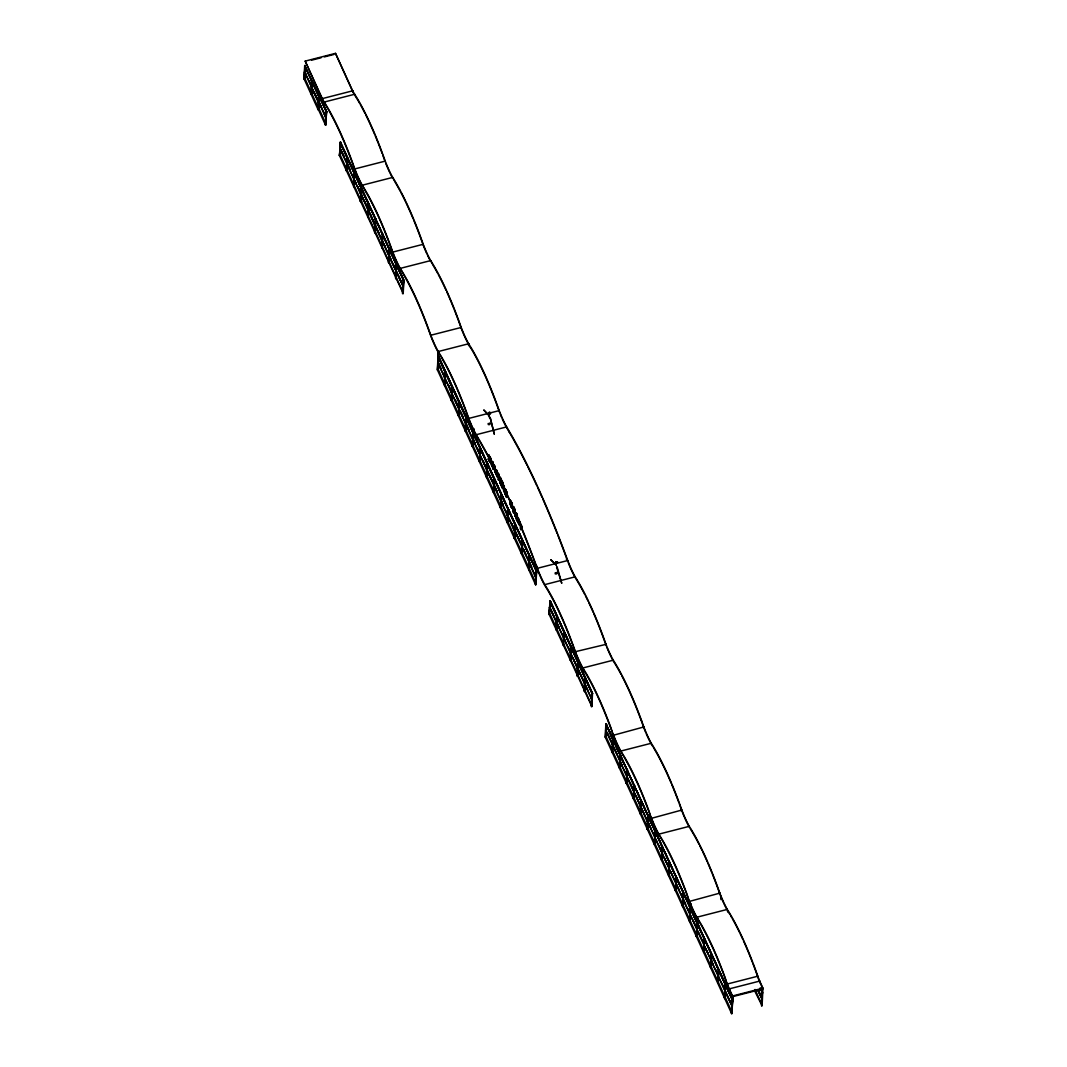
<?xml version="1.0" encoding="UTF-8"?>
<svg xmlns="http://www.w3.org/2000/svg" width="1067" height="1067" viewBox="0 0 1067 1067"><rect width="100%" height="100%" fill="white"/><g stroke="black" fill="none" stroke-linecap="round" stroke-linejoin="round"><path stroke-width="1.5" d="M497.115 473.975L497.409 477.176L495.795 474.015L496.142 473.054L497.555 476.069L496.248 470.694L497.555 473.415L497.569 472.521L496.088 469.667L497.235 476.149L495.822 473.134M497.529 473.361C494.394 462.278 500.703 486.685 496.142 473.054M497.876 473.335L496.302 469.6L497.035 473.641M498.262 479.456L498.676 473.935L498.996 477.349C501.477 484.938 498.742 474.575 500.663 478.043L500.236 483.564L499.916 480.67C497.555 471.921 499.009 488.659 498.676 473.935M498.622 480.203L498.662 478.069M499.916 480.67L498.356 474.015M500.236 483.564L500.29 477.282M518.389 519.229L517.828 517.828L518.989 523.817M500.623 484.471C501.61 484.365 500.823 483.724 501.103 480.403L501.09 479.043L502.144 481.27C501.157 481.39 501.943 482.017 501.663 485.352L501.677 486.699L500.943 484.391M501.303 484.578L501.103 480.403M501.463 481.164L501.663 485.352M519.216 523.35C517.042 523.564 517.508 517.575 518.815 523.937M326.395 112.062L319.553 97.07L318.993 109.514L318.139 109.714L304.055 78.851L304.695 65.567L319.3 96.63M304.869 66.341L304.242 79.278L304.575 72.449M305.135 66.274L304.575 77.771L311.431 92.762M305.189 61.112L322.287 99.351A14.738 3.468 75.6 0 0 324.235 102.792L326.769 106.913A154.542 36.425 75.6 0 1 354.684 169.426A57.245 13.498 75.6 0 0 358.459 178.469L359.739 181.19A57.245 13.498 75.6 0 0 362.3 186.085L362.26 185.218A56.058 13.217 75.6 0 1 354.818 168.919A155.595 36.678 75.6 0 0 326.715 106.02L324.261 102.045A14.738 3.468 75.6 0 1 322.327 98.604L305.189 61.112L335.505 53.35L352.63 90.828M304.775 79.131L304.922 71.756L306.442 75.224M305.229 65.42L304.682 65.927L318.766 96.777L319.647 96.23L318.78 96.417L318.139 109.714M311.804 80.852L311.817 94.576L310.897 93.856L311.537 80.919L312.271 80.839L311.937 87.667L326.182 117.69L323.514 111.848M312.178 81.706L311.617 93.216L318.473 108.207M318.286 107.78L318.486 103.739M318.54 102.392L318.846 96.283M319.313 96.27L318.646 110.074L318.993 103.099M322.287 99.351L322.327 98.604L352.737 90.802A14.738 3.468 75.6 0 0 354.684 94.256L357.125 98.217A155.595 36.678 75.6 0 1 385.227 161.117A56.058 13.217 75.6 0 0 392.683 177.415L395.123 181.377A155.595 36.678 75.6 0 1 423.226 244.29A56.058 13.217 75.6 0 0 430.668 260.575L433.122 264.536A155.595 36.678 75.6 0 1 461.211 327.449A56.058 13.217 75.6 0 0 468.666 343.747L471.121 347.709A155.595 36.678 75.6 0 1 499.209 410.608A56.017 13.204 75.6 0 0 502.904 419.451L503.531 420.811A56.084 13.217 75.6 0 0 506.665 426.907A369.449 87.081 75.6 0 1 567.737 560.522A56.058 13.217 75.6 0 0 575.193 576.82A155.582 36.678 75.6 0 1 605.829 643.881A56.058 13.217 75.6 0 0 613.285 660.18A155.595 36.678 75.6 0 1 641.507 720.478M324.768 102.552L324.261 102.045L354.684 94.256M319.647 96.23L326.689 111.635L325.502 125.066L326.209 111.648M325.848 124.506L326.475 111.582L325.315 124.652L326.035 124.932M335.505 53.35L352.71 91.549A14.738 3.468 75.6 0 0 354.324 94.55M339.399 155.462L340.586 142.031L403.86 280.248L403.206 293.545L339.399 155.462L340.2 149.873M340.226 142.951L339.586 155.889L340.386 150.287M340.186 148.993L340.586 142.031M343.787 156.209L339.933 148.913M340.533 147.286L340.76 142.805M347.148 157.449L346.442 170.88L347.095 157.583M347.268 158.356L346.628 171.294L347.295 168.426M347.802 158.223L347.509 164.185M352.603 91.575L352.737 90.802M354.191 172.867L354.017 186.151M354.311 173.761L353.67 186.698L354.457 172.801M354.217 181.15L354.017 185.191L360.873 200.183M361.233 188.272L360.526 201.69L361.473 194.527L361.126 195.234M361.059 201.556L360.339 201.276L361.5 188.205L361.326 201.916L361.18 188.392M361.326 201.916L361.66 194.954L368.248 210.159M362.26 185.218L364.767 190.073A154.542 36.425 75.6 0 1 392.683 252.586A57.245 13.498 75.6 0 0 396.457 261.642L397.738 264.349A57.245 13.498 75.6 0 0 400.298 269.244L400.258 268.377A56.058 13.217 75.6 0 1 392.803 252.079A155.595 36.678 75.6 0 0 364.714 189.179L362.26 185.218L392.683 177.415L392.723 178.296A57.245 13.498 75.6 0 1 390.162 173.387M362.753 185.818L362.767 185.711M368.355 203.624L367.835 217.468L368.622 203.557M368.729 204.464L368.168 215.961L375.024 230.952M375.397 219.042L374.877 232.873L375.611 228.645M375.411 227.324L374.69 232.459L375.864 219.028L375.317 219.522M375.771 219.869L375.477 225.977L382.146 240.408M381.879 245.944L382.439 234.447M382.733 238.034L382.92 234.433L381.733 247.864L382.626 234.86M382.266 247.731L382.426 244.503M392.683 177.415L395.19 182.284A154.542 36.425 75.6 0 1 400.325 191.406M389.295 249.438L388.775 263.282L389.442 260.415M389.308 257.734L388.588 262.855M389.375 256.387L389.668 250.278M396.15 271.858L396.991 265.616M427.507 255.226A57.245 13.498 75.6 0 0 430.721 261.455L430.668 260.588L400.258 268.377L402.766 273.245A154.542 36.425 75.6 0 1 430.681 335.758A57.245 13.498 75.6 0 0 434.456 344.801L435.736 347.522A57.245 13.498 75.6 0 0 438.297 352.417L438.164 356.845M402.672 293.678L403.379 280.261M403.019 293.132L403.646 280.194L402.486 293.265L403.206 293.545M430.668 260.588L433.175 265.443A154.542 36.425 75.6 0 1 437.683 273.365M536.834 566.097L535.607 584.743L437.363 369.809L438.257 351.536A56.058 13.217 75.6 0 1 430.801 335.238A155.595 36.678 75.6 0 0 402.712 272.338L400.258 268.377M438.177 357.285L437.55 370.222L438.217 352.283L440.764 356.405A154.542 36.425 75.6 0 1 468.68 418.918A57.245 13.498 75.6 0 0 472.454 427.974L473.735 430.681A57.245 13.498 75.6 0 0 476.295 435.576A368.422 86.84 75.6 0 1 491.66 463.251M445.112 371.796L444.939 385.08M445.232 372.703L444.592 385.64L444.846 371.863L445.593 371.783L445.259 378.612M444.926 378.812L445.272 378.105M452.155 387.201L451.448 400.632L452.381 392.403M452.275 388.108L451.634 401.045L452.435 395.444M452.168 395.497L451.968 399.538L465.679 429.521M452.235 394.15L452.541 388.041L466.239 418.024M451.968 394.216L452.328 393.523M459.143 402.739L458.49 416.037L459.357 409.074L455.169 399.912M458.823 414.529L459.197 402.619M459.023 415.903L458.97 412.756M468.106 344.481L471.174 348.602A154.542 36.425 75.6 0 1 496.675 404.393L499.089 411.128A57.245 13.498 75.6 0 0 499.703 412.716M468.626 344.494L468.666 343.747L438.257 351.536L438.75 352.043M465.999 417.731L465.345 431.028L466.066 425.893M466.052 417.61L465.532 431.441L466.332 425.853M466.132 424.546L466.439 418.437L473.281 433.429M473.441 439.884L473.575 428.574L472.201 446.019L472.868 443.152M473.041 428.721L472.574 446.86L473.241 443.992M473.428 429.548L473.575 428.574M480.137 448.42L480.15 462.131L479.243 461.424M480.163 456.716L479.963 460.757L486.819 475.749M480.217 455.369L480.523 449.26L487.379 464.252M487.179 463.838L486.672 477.669L487.352 470.147M487.206 477.536L487.019 472.601M493.327 492.247L493.968 479.31L494.701 479.23L494.154 479.723M494.234 479.243L494.248 492.941L493.514 492.661M494.194 485.285L486.805 470.427M501.277 494.648L500.57 508.079L501.49 499.849M500.903 506.572L501.463 495.075M501.543 494.581L500.37 507.652L501.103 507.932M502.45 488.353C502.424 476.082 503.931 491.66 502.117 487.606C502.357 468.893 506.025 505.465 502.37 482.484M502.77 488.273L502.69 482.404M503.771 490.06L504.291 485.912L504.064 491.86L502.677 483.925M504.091 489.966L504.291 485.912M504.064 491.86L503.971 485.992M505.705 491.874L505.291 493.861L506.598 497.395L504.891 493.674L505.144 488.553L507.132 492.794L505.798 489.86M505.411 491.353L506.945 494.595L505.478 489.953M509.252 432.162L509.266 432.028M506.598 497.395L506.945 496.702M506.812 492.874L505.144 488.553M508.132 509.639L507.959 522.937M508.239 510.546L508.145 523.35L507.225 522.657L507.865 509.719L508.599 509.639L507.945 521.99L514.801 536.981M508.626 513.4L508.772 510.413M515.174 525.057L514.481 538.528L515.201 533.393M515.308 526.004L514.667 538.942L515.401 534.7M515.268 532.046L515.574 525.938L522.43 540.929M522.23 540.516L521.523 553.933L522.176 540.636M522.35 541.409L521.723 554.347L522.497 540.435M522.883 541.276L522.39 546.971M529.285 555.92L528.765 569.751L529.392 556.814M529.299 564.203L529.099 568.244L535.954 583.249M529.365 562.856L529.659 556.747L536.514 571.739M535.607 584.743L536.301 566.23M535.954 584.196L536.594 571.258L535.421 584.329L536.141 584.609M549.052 614.219L550.239 600.788L592.505 693.243L591.852 706.541L549.052 614.219L550.239 600.788M549.878 601.695L549.252 614.632L550.052 609.03M550.265 604.549L550.412 601.561M556.814 616.206L556.094 629.623L556.827 624.502M556.921 617.113L556.294 630.05L556.961 627.183M556.894 623.155L557.187 617.046L564.043 632.037M566.377 559.055L566.564 559.468M566.91 558.921L567.097 559.335M563.856 631.611L563.336 645.455L563.963 632.518M564.496 632.384L563.669 638.626M570.898 647.029L570.725 660.313M571.005 647.922L570.912 660.726L569.991 660.033L570.632 647.095L571.365 647.015L570.712 659.353L577.567 674.344M570.712 654.031L571.539 647.789M577.941 662.434L577.234 675.851L578.327 663.261L585.169 678.265M578.061 663.341L577.42 676.265L578.287 669.302M584.089 690.842L584.716 677.905L585.463 677.825L584.796 690.176L591.652 705.167M584.983 677.838L584.809 691.123M585.103 678.745L584.463 691.683L584.623 690.709M585.49 681.586L585.636 678.612M591.318 706.674L592.025 693.257M591.852 706.541L592.292 693.19M733.002 996.565L731.642 1013.65L605.216 737.07L605.869 723.773L732.829 1000.219L605.869 723.773M606.043 724.56L605.402 737.497L606.069 734.629M605.936 737.35L606.403 723.639M605.736 730.668L606.576 724.413M612.965 739.058L612.258 752.488L613.445 739.058L612.698 739.124L612.071 752.062L613.352 739.898L620.207 754.889M613.085 739.964L612.445 752.902L612.605 751.928M438.257 351.536L440.698 355.498A155.595 36.678 75.6 0 1 468.8 418.411A56.017 13.204 75.6 0 0 472.481 427.253L473.108 428.601A56.084 13.217 75.6 0 0 476.242 434.709A369.449 87.081 75.6 0 1 537.328 568.311A56.058 13.217 75.6 0 0 544.77 584.623A155.582 36.678 75.6 0 1 575.42 651.67A56.058 13.217 75.6 0 0 582.875 667.969A155.595 36.678 75.6 0 1 611.098 728.268L613.392 735.496L610.964 728.761A154.542 36.425 75.6 0 0 585.476 672.984L582.929 668.862A57.245 13.498 75.6 0 1 575.313 652.204A154.542 36.425 75.6 0 0 544.824 585.503A57.245 13.498 75.6 0 1 537.208 568.844L532.326 555.734A368.422 86.84 75.6 0 0 507.105 495.021M620.007 754.476L619.5 768.307L620.127 755.369M620.167 760.931L622.354 765.719M627.063 769.881L626.342 783.298L627.223 776.189L626.876 776.896M627.169 770.787L626.542 783.712L626.876 776.749M627.076 783.578L627.436 770.707L641.147 800.703M634.105 785.285L633.398 798.716L634.078 795.342M633.731 797.209L634.291 785.712M633.931 798.569L633.865 795.422M634.372 785.219L633.731 798.156M633.731 791.887L634.572 785.272L633.838 785.352M643.268 727.734L643.841 726.96L641.507 720.478M640.894 800.41L640.253 813.708L641.12 806.745M640.96 800.277L640.44 814.121L640.774 807.159M640.974 813.988L641.334 801.117L648.189 816.108M647.762 825.831L647.095 828.699L647.736 815.762L648.496 815.721L647.309 829.152L647.936 815.828M648.002 815.695L647.496 829.579L648.162 826.712M648.443 820.976L648.669 816.495M613.418 734.75A56.058 13.217 75.6 0 0 620.874 751.048A155.595 36.678 75.6 0 1 649.096 811.347L651.39 818.576L648.963 811.84A154.542 36.425 75.6 0 0 623.475 756.063L620.927 751.942A57.245 13.498 75.6 0 1 613.312 735.283L643.841 726.96A56.058 13.217 75.6 0 0 651.283 743.259A155.595 36.678 75.6 0 1 679.506 803.558L681.84 810.04A56.058 13.217 75.6 0 0 689.282 826.338A155.595 36.678 75.6 0 1 717.504 886.637L719.838 893.119A56.058 13.217 75.6 0 0 727.281 909.417A155.595 36.678 75.6 0 1 755.503 969.716L757.837 976.198A14.738 3.468 75.6 0 0 759.704 981.08L762.945 988.175L762.091 1005.848L754.516 990.576M655.058 831.14L654.538 844.984L654.791 831.22L655.538 831.14L654.991 831.633M655.085 839.436L654.885 843.477L661.74 858.468M655.151 838.088L655.445 831.98L662.3 846.971M662.114 846.558L661.593 860.389L662.38 846.491M662.327 856.161L662.754 847.318M669.156 861.963L668.969 875.247M669.262 862.87L668.636 875.807L668.889 862.029L669.623 861.949L669.076 862.443M676.305 878.274L675.678 891.212L676.478 885.61M676.291 885.197L675.491 890.798L676.665 877.367L676.118 877.861M676.278 884.316L676.571 878.208L683.427 893.199M651.417 817.829A56.058 13.217 75.6 0 0 658.872 834.141A155.595 36.678 75.6 0 1 687.095 894.426L689.389 901.655L686.961 894.92A154.542 36.425 75.6 0 0 661.473 839.142L658.926 835.021A57.245 13.498 75.6 0 1 651.31 818.362L681.84 810.04L681.266 810.92M683.24 892.786L682.533 906.203L683.173 892.906M683.347 893.679L682.72 906.617L683.387 903.749M683.667 898.027L683.88 893.546M690.176 914.712L690.762 903.736L689.575 921.608L690.416 904.296M689.909 920.101L690.109 916.06M690.109 921.475L690.376 916.019M691.083 905.91L690.416 908.737M697.284 934.159L696.618 937.026L697.645 918.087L697.418 922.755M697.138 923.182L696.431 936.599L697.071 923.315M697.565 928.423L697.778 923.942M697.951 920.474L697.271 923.729M704.18 938.587L704.007 951.871M704.3 939.493L703.66 952.431L704.447 938.52M704.193 946.882L703.993 950.924L710.849 965.915M711.222 954.005L710.515 967.422L711.169 954.125M711.342 954.898L710.702 967.836L711.489 953.938M711.436 963.608L711.729 957.753M712.423 874.166A154.542 36.425 75.6 0 1 717.384 887.13L719.798 893.866L719.838 893.119L689.309 901.442A57.245 13.498 75.6 0 0 696.924 918.1L699.472 922.221A154.542 36.425 75.6 0 1 724.973 977.999L727.387 984.734A14.738 3.468 75.6 0 0 729.254 989.616L732.496 996.698M720.919 899.588L720.665 896.08M718.384 970.316L717.744 983.254L718.531 969.343M725.307 984.814L724.6 998.245L725.693 985.655L732.549 1000.646M725.427 985.721L724.786 998.659L725.6 993.057M727.387 984.734L725.093 977.505A155.595 36.678 75.6 0 0 696.871 917.207A56.058 13.217 75.6 0 1 689.415 900.908M731.642 1013.65L732.629 995.724L732.455 999.379M731.989 1013.103L732.616 1000.166L731.455 1013.237L732.175 1013.517M732.469 996.698L762.918 988.896L759.664 981.8A14.738 3.468 75.6 0 1 757.797 976.945L757.837 976.198L727.414 983.987A14.738 3.468 75.6 0 0 729.294 988.869L732.536 995.978L762.945 988.175M760.051 982.614L759.704 981.08L729.294 988.869L729.628 990.416M759.664 981.8L759.704 981.08M762.198 988.616L761.558 1005.981M510.826 501.343L511.853 508.252L510.373 503.917L510.519 500.316M510.359 500.343L512.053 504.691L512.413 503.811L510.199 500.396L510.146 504.224L511.853 508.252M489.006 455.796L490.46 460.997L489.833 462.424L488.366 459.53L488.686 458.503L489.993 461.424L488.713 454.795L490.287 457.396L489.966 458.37L488.793 455.796M513.107 508.052L513.12 507.158M518.535 520.002L519.362 524.857L517.415 520.403M518.869 522.11L519.149 524.884L517.762 520.376M518.815 519.055L519.429 521.976L518.069 519.322L519.096 522.617M519.402 521.91L518.255 517.722L518.055 518.989M512.734 507.198C515.508 504.278 514.988 520.323 512.734 508.466M519.896 522.723C520.723 525.404 524.27 528.138 520.309 528.805L520.283 522.11M520.989 529.579L520.789 524.884M520.669 529.672L521.149 525.751M575.42 651.67L605.723 644.415A57.245 13.498 75.6 0 0 606.336 646.002M643.841 726.96L643.721 727.494A57.245 13.498 75.6 0 0 645.588 732.175M719.838 893.119L719.718 893.653A57.245 13.498 75.6 0 0 722.226 899.828L722.732 901.001M605.843 643.881L605.696 644.348A154.542 36.425 75.6 0 0 593.892 613.938M490.06 462.398L489.606 459.143M488.112 423.519C487.552 426.026 492.14 423.986 489.34 423.052M514.214 512.76L513.254 507.198M515.081 516.335C516.321 514.334 515.068 517.682 514.721 515.481C518.482 506.051 518.122 530.792 515.468 515.668M517.282 520.776L515.628 515.388L516.895 514.107M515.628 515.388L516.601 514.174L516.135 513.134M514.721 515.481L516.455 513.054M514.507 513.801L514.721 510.76A3.094 0.734 75.6 0 0 514.281 508.746C512.333 504.131 512.373 512.894 514.667 513.774M555.267 572.699C553.986 575.246 559.321 573.606 556.334 572.432M492.767 466.906L490.927 461.878M488.633 416.143L489.26 415.89L483.738 409.928L489.393 415.85M489.286 412.302L488.593 413.409L490.313 413.863L490.153 412.355L489.286 412.302L490.033 413.943M557.041 563.336L557.721 562.229L556.014 561.775L556.174 563.283L557.041 563.336L556.147 561.722M557.121 566.83L561.749 583.329L556.574 566.977M492.421 465.972L490.9 458.317L490.753 463.638L492.327 467.079L492.514 461.491L492.007 466.079L490.9 458.317M311.537 60.205L321.114 57.751M324.301 56.924L333.878 54.484M312.271 80.865L311.631 94.136M311.777 86.747L304.388 72.036M319.113 96.217L317.939 109.287L318.673 109.568M318.82 102.179L311.431 87.467M325.648 117.677L324.181 113.169M340.026 142.525L403.833 280.608L340.053 142.178M347.415 157.382L346.255 170.453L347.162 171.16M339.733 148.633L347.122 163.358M354.818 168.919L385.227 161.117M353.897 178.976L346.775 164.051M354.017 179.736L355.885 182.51M360.686 194.301L357.885 186.885M368.328 209.532L360.926 194.808M375.291 225.564L368.702 210.359M368.168 210.639L368.515 209.946M368.182 216.908L368.822 203.624L368.488 210.439L375.104 225.004M375.664 218.975L374.49 232.046L375.411 232.739M375.211 226.044L389.188 255.96M382.173 234.513L382.72 234.02L382.079 247.317M381.879 240.475L385.267 246.73M389.562 249.371L388.388 262.442L389.308 263.136M392.803 252.079L423.226 244.29M388.988 255.546L375.024 225.63M389.108 256.453L396.23 271.378M400.765 268.884L400.912 269.217M396.697 271.578L403.273 286.783M430.801 335.238L461.211 327.449M438.697 356.711L437.99 356.871L536.781 571.672L438.524 356.738M444.552 377.825L443.085 373.317M452.075 387.694L452.635 387.201L451.888 387.281L451.261 400.205L452.168 400.912M451.594 393.243L448.794 385.814M458.93 402.686L459.677 402.606L459.13 403.099M458.637 408.794L459.49 402.192L458.837 415.476M459.357 409.074L455.182 399.765M465.972 418.091L466.532 417.597L465.786 417.677L465.159 430.615L466.066 431.308M468.8 418.411L499.209 410.608M465.759 423.719L451.781 393.803M490.14 417.464L494.288 434.096L490.14 417.464L489.286 417.584M473.228 429.281L472.388 446.433L473.575 433.002L472.828 433.082M476.242 434.709L506.665 426.907M472.534 439.044L465.679 424.199M480.07 448.914L480.617 448.42L479.87 448.5L479.963 461.704M479.843 454.529L472.721 439.604M489.966 458.37L490.287 457.396M488.366 459.53L488.686 458.503M491.273 459.023L490.58 458.397M487.112 464.318L487.659 463.825L486.912 463.905L486.472 477.256L487.566 464.665L494.421 479.657M493.047 463.091L495.008 470.72L493.047 463.091L493.087 468.813C494.901 472.281 492.821 456.223 493.421 469.48M494.688 470.8L494.981 466.186L495.355 472.574L493.394 464.545M495.328 466.853L494.661 466.266M486.632 469.867L483.164 460.984M493.087 468.813L493.741 469.4M494.635 471.854L495.355 472.574M500.663 478.043L499.97 477.362M499.876 482.804L500.556 483.471M503.651 490.967L502.997 483.844M501.01 494.728L501.743 494.648L501.197 495.141M504.891 493.674L506.918 497.315M512.373 504.611L510.613 501.357M516.962 520.856L516.281 514.254M515.094 525.551L515.641 525.044L514.908 525.124L514.267 538.061L515.201 538.795M522.216 546.411L514.814 531.699M522.056 547.518L522.403 546.824M529.552 555.854L528.912 568.791M529.259 561.816L521.856 547.104M536.274 566.804L537.034 566.51M537.328 568.311L567.737 560.522M544.77 584.623L575.193 576.82M549.585 607.803L549.932 607.11M556.734 616.686L557.281 616.192L556.547 616.273L555.907 629.21L556.827 629.903M556.507 622.314L549.385 607.39M577.861 662.914L578.421 662.42L577.674 662.5L577.047 675.438L577.954 676.131M570.525 653.618L577.914 668.329M577.38 668.609L573.246 658.272M582.875 667.969L613.285 660.18M584.956 683.88L577.567 669.022M592.505 693.243L591.758 693.323L591.665 706.114M591.465 699.285L590.665 696.231M591.998 699.298L584.609 684.44M612.938 745.099L605.549 730.241M612.778 746.073L613.138 745.38M620.874 751.048L651.283 743.259M619.94 754.956L620.487 754.462L619.74 754.542L619.647 767.333M612.591 745.66L619.994 760.371M626.983 770.361L627.529 769.867L626.796 769.947L626.689 782.751M626.756 775.989L619.634 761.064M640.88 800.77L641.427 800.277L640.693 800.357L640.587 813.147M640.4 806.319L636.265 795.969M640.653 806.385L626.676 776.469M640.774 807.292L644.641 814.454M681.119 810.48L681.8 810.68L679.386 804.051M647.442 821.737L640.587 806.879M658.872 834.141L689.282 826.338M655.045 837.048L647.642 822.337M654.885 838.155L656.738 840.929M662.087 852.453L654.685 837.742M669.129 867.858L661.727 853.147M668.969 868.978L669.316 868.271M676.465 877.301L675.291 890.371L676.211 891.078M676.171 883.276L668.782 868.551M683.507 892.719L682.333 905.79L683.253 906.483M683.213 898.681L675.824 883.969M719.118 893.559L719.798 893.759M691.149 904.576L690.229 903.882M690.016 908.257L732.816 1000.579L605.843 724.133L689.882 906.67M696.871 917.22L727.281 909.417M697.405 923.115L696.231 936.186L697.151 936.879M697.111 929.077L682.867 899.374M704.153 944.495L696.764 929.784M703.993 945.602L707.861 952.751M718.238 975.305L710.849 960.593M718.078 976.425L718.438 975.718M718.091 982.694L718.745 969.396L718.091 981.747L724.933 996.738M725.573 984.748L724.413 997.818L725.32 998.525M725.28 990.723L717.891 975.998M761.998 992.63L762.718 992.91L759.997 988.255M762.198 992.683L760.811 988.349M732.335 1006.128L724.933 991.416M762.238 998.459L757.703 989.989M514.414 512.747L513.094 508.532M490.153 462.344L488.686 459.45M512.173 508.172C509.186 505.865 510.64 497.275 512.347 504.544M354.844 95.31L357.192 99.111A154.542 36.425 75.6 0 1 359.752 103.539M490.287 458.29C484.618 446.006 492.927 469.627 488.339 458.543M492.514 461.491L492.874 462.211L492.194 461.571M498.582 479.376L498.943 480.123M500.77 479.123L502.13 481.817M500.636 483.938L501.997 486.619M760.264 988.189L762.452 992.977M758.237 989.709L762.225 998.605M757.97 989.789L762.158 999.085M757.703 989.856L761.705 998.592M755.036 989.482L761.891 1004.474M490.767 412.969L488.566 413.289M557.761 562.349L555.56 562.669M505.385 491.954L506.625 494.688M697.111 918.22L697.498 919.06M732.629 995.724L733.016 996.551M319.62 96.577L326.662 111.995L319.113 96.363L318.459 109.661L325.502 125.066M340.493 142.885L347.335 157.876M347.535 158.289L354.391 173.281M403.566 280.674L354.577 173.694L354.271 179.803L361.126 194.794M445.299 372.21L438.444 357.218L437.883 368.715L444.739 383.707M452.341 387.628L445.499 372.636L444.926 384.133L451.781 399.125M473.481 433.856L480.337 448.847M508.319 510.066L494.608 480.083L494.048 491.58L507.759 521.563M508.506 510.479L515.361 525.471M522.617 541.342L529.472 556.334M550.145 601.628L557.001 616.619M564.23 632.451L571.085 647.442M571.272 647.856L578.127 662.847M585.37 678.679L592.225 693.67M606.309 724.48L613.165 739.484M627.249 770.294L620.394 755.303L619.834 766.8L626.689 781.791M648.403 816.575L655.258 831.566M662.487 847.385L669.342 862.376M676.385 877.794L669.529 862.803L668.969 874.3L675.824 889.291M683.614 893.612L689.615 906.737M690.282 908.19L697.325 923.595M697.511 924.022L704.367 939.013M711.409 954.418L704.567 939.427L704.26 945.535L711.115 960.527M711.609 954.832L718.464 969.823M718.651 970.25L725.507 985.241M549.705 600.921L591.972 693.377M304.695 65.567L319.033 96.71M319.326 102.552L321.527 107.34M340.466 148.78L343.801 156.062M347.322 163.771L350.176 170.013M364.327 200.783L368.315 209.665M370.702 214.734L374.824 225.217L367.982 210.226M375.557 225.497L379.078 233.193M389.455 255.747L390.975 259.228M392.976 263.456L396.31 270.885L388.922 256.027M398.698 275.953L403.353 286.303L395.964 271.445M441.084 368.942L438.23 362.7L441.084 369.089M460.704 411.849L463.358 417.677M466.412 424.333L469.08 430.174M473.268 439.324L474.788 442.658M477.456 448.487L479.456 452.861M489.54 474.935L492.207 480.764M494.394 485.552L497.249 491.807M499.916 497.635L502.77 503.877M506.105 511.173L507.559 515.828L493.848 485.832M511.813 523.67L514.601 531.233L507.759 516.241M515.361 531.419L520.216 542.036M523.257 548.691L526.591 555.987M529.445 562.229L531.633 567.017M534.3 572.846L535.754 577.5L528.899 562.509M319.326 102.699L321.514 107.487M347.308 163.918L350.163 170.16M357.872 187.032L361.206 194.314L353.817 179.456M361.393 195.021L368.062 209.599M382.333 240.822L389.002 255.4M389.388 256.24L396.044 270.818M396.431 271.645L403.086 286.223M443.085 373.463L445.086 377.838L437.697 362.98M448.794 385.961L452.128 393.243L444.739 378.385M460.691 411.982L463.358 417.824M466.212 424.066L468.4 428.854M473.255 439.471L474.775 442.805M477.442 448.633L479.443 453.008M483.151 461.131L487.152 469.88L479.763 455.022M487.339 470.294L492.194 480.91M494.381 485.698L497.249 491.954M499.903 497.782L502.77 504.024M506.091 511.32L508.092 515.681M511.813 523.817L515.134 531.099M515.348 531.553L520.203 542.183M523.257 548.838L525.911 554.667M529.432 562.376L531.633 567.164M534.287 572.992L536.288 577.367M550.785 609.124L554.106 616.419M556.974 622.514L559.161 627.449M562.482 634.745L563.816 637.653L556.427 622.795M564.016 637.933L565.537 641.4M568.204 647.095L570.858 653.071L563.483 638.213M578.101 668.742L582.955 679.506M585.156 684.16L587.997 690.549M607.616 733.296L610.951 740.591M613.992 747.247L617.326 754.542M625.035 771.401L627.023 775.922M630.077 782.444L634.265 791.741M648.189 822.057L651.03 828.445M658.752 845.157L662.073 852.6M664.461 857.655L669.116 868.004M670.836 871.606L673.504 877.581M676.358 883.836L679.212 889.931M681.213 894.306L683.2 898.827M683.4 899.094L685.588 903.882M687.588 908.257L689.589 912.778M693.11 920.341L697.098 929.224M698.151 931.371L702.153 940.267M709.862 956.979L711.196 960.047L703.807 945.189M711.396 960.313L712.903 963.794M715.584 969.476L718.238 975.451M721.959 983.427L725.28 990.856M725.48 991.136L730.321 1001.9M309.11 80.905L311.764 86.88M314.151 91.975L318.806 102.325M319.26 103.032L326.102 118.17M340.2 148.846L347.042 163.985M347.242 164.251L354.084 179.389M438.164 363.18L445.006 378.318M445.206 378.598L452.048 393.736M452.248 394.003L465.946 424.132M466.146 424.399L472.988 439.537M473.188 439.817L480.03 454.955M480.23 455.222L487.072 470.36M487.272 470.627L494.114 485.765M494.314 486.045L508.012 516.175M508.212 516.455L515.068 531.579M515.281 531.899L522.123 547.038M522.323 547.304L529.165 562.442M529.365 562.722L536.221 577.847M549.852 607.59L556.694 622.728M556.894 623.008L563.749 638.146M563.936 638.413L570.792 653.551M570.992 653.818L577.834 668.956M578.034 669.236L584.876 684.374M585.076 684.641L591.918 699.779M606.016 730.455L612.858 745.593M613.058 745.86L619.9 760.998M620.1 761.264L626.943 776.403M627.143 776.683L640.84 806.812M641.04 807.092L647.896 822.217M648.109 822.537L654.951 837.675M655.151 837.942L661.993 853.08M662.194 853.347L669.049 868.485M669.236 868.765L676.091 883.903M676.278 884.17L683.133 899.308M683.333 899.574L697.031 929.704M697.231 929.984L704.073 945.122M711.316 960.793L718.158 975.932M718.358 976.212L725.2 991.35M725.4 991.616L732.242 1006.755M304.842 72.236L311.697 87.374M311.617 87.747L318.286 102.325M318.98 108.567L325.835 123.559M339.92 154.382L346.775 169.373M346.975 169.786L353.817 184.778M361.126 200.556L367.982 215.547M375.211 231.366L388.922 261.348M389.108 261.775L395.964 276.766M396.15 277.18L403.006 292.171M465.866 429.934L472.721 444.926M472.921 445.352L479.763 460.344M487.005 476.162L493.861 491.153M515.014 537.435L521.87 552.426M522.056 552.839L528.912 567.831M549.585 613.125L556.44 628.116M556.627 628.543L563.483 643.534M563.669 643.948L570.525 658.939M577.754 674.771L584.609 689.762M605.749 735.99L612.591 750.981M612.791 751.395L619.647 766.386M626.876 782.218L640.587 812.2M640.774 812.614L647.629 827.619M647.842 828.072L654.685 843.063M661.927 858.882L668.782 873.873M676.011 889.705L682.867 904.696M683.053 905.109L696.764 935.105M696.951 935.519L703.807 950.51M711.035 966.329L717.891 981.32M725.133 997.152L731.989 1012.143M472.734 445.886L473.108 446.713M647.629 828.566L648.029 829.432M722.919 901.428L723.493 902.695M684.547 817.482L685.494 819.616A57.245 13.498 75.6 0 0 689.335 827.232M646.229 733.669L647.496 736.537A57.245 13.498 75.6 0 0 651.337 744.152A154.542 36.425 75.6 0 1 653.031 746.86M608.55 651.323L608.23 650.59A57.245 13.498 75.6 0 1 606.963 647.562M608.737 651.764L609.497 653.457A57.245 13.498 75.6 0 0 611.418 657.459M489.54 458.89L488.686 455.876L489.966 457.476M519.749 521.896L519.042 519.549M515.948 515.308L516.775 517.282M515.041 515.401L515.401 516.255M519.962 522.19L522.363 527.832M567.631 561.055L562.736 547.931A368.422 86.84 75.6 0 0 557.788 535.114M757.797 976.945L755.383 970.21A154.542 36.425 75.6 0 0 752.915 963.634M643.801 727.707L641.387 720.972A154.542 36.425 75.6 0 0 621.674 675.531M382.693 154.902L385.107 161.637M518.749 521.51L518.269 520.042M493.714 464.465L494.955 471.774M468.666 343.747L468.706 344.614A57.245 13.498 75.6 0 1 461.091 327.956L458.677 321.22A154.542 36.425 75.6 0 0 454.222 309.523M494.981 466.186L495.035 472.654M493.874 467.559A368.422 86.84 75.6 0 1 505.184 490.847M584.863 594.666A154.542 36.425 75.6 0 0 575.246 577.714A57.245 13.498 75.6 0 1 568.244 562.642M585.516 595.946A154.542 36.425 75.6 0 1 588.104 601.201M588.744 602.562A154.542 36.425 75.6 0 1 593.252 612.471M527.231 465.612A368.422 86.84 75.6 0 0 511.813 436.523L506.705 427.787A57.245 13.498 75.6 0 1 502.224 418.757M527.872 466.919A368.422 86.84 75.6 0 1 536.874 485.832M537.515 487.232A368.422 86.84 75.6 0 1 541.996 497.209M542.636 498.649A368.422 86.84 75.6 0 1 557.227 533.713M501.597 417.304A57.245 13.498 75.6 0 1 500.33 414.276M612.058 658.712A57.245 13.498 75.6 0 0 613.338 661.073A154.542 36.425 75.6 0 1 621.021 674.317M684.227 816.748A57.245 13.498 75.6 0 1 682.346 812.16M690.189 828.566A154.542 36.425 75.6 0 1 698.965 844.184M699.605 845.464A154.542 36.425 75.6 0 1 702.193 850.719M702.846 852.08A154.542 36.425 75.6 0 1 707.354 861.989M707.995 863.456A154.542 36.425 75.6 0 1 711.929 872.913M727.334 910.311A154.542 36.425 75.6 0 1 729.881 914.419M730.522 915.499A154.542 36.425 75.6 0 1 731.802 917.713M732.442 918.847A154.542 36.425 75.6 0 1 739.551 932.465M740.191 933.798A154.542 36.425 75.6 0 1 742.779 939.307M743.419 940.734A154.542 36.425 75.6 0 1 752.422 962.341M726.694 909.151A57.245 13.498 75.6 0 1 724.133 904.069M653.884 748.26A154.542 36.425 75.6 0 1 671.263 783.378M671.903 784.885A154.542 36.425 75.6 0 1 678.892 802.717M360.393 104.686A154.542 36.425 75.6 0 1 364.914 113.235M365.568 114.529A154.542 36.425 75.6 0 1 374.57 134.229M375.211 135.736A154.542 36.425 75.6 0 1 377.731 141.938M378.238 143.191A154.542 36.425 75.6 0 1 382.199 153.568M389.522 172.054A57.245 13.498 75.6 0 1 385.72 163.224M438.324 274.566A154.542 36.425 75.6 0 1 446.073 290.331M446.726 291.744A154.542 36.425 75.6 0 1 453.728 308.256M400.979 192.634A154.542 36.425 75.6 0 1 405.5 201.65M406.14 203.01A154.542 36.425 75.6 0 1 413.196 218.908M413.703 220.122A154.542 36.425 75.6 0 1 420.678 238.061L423.106 244.796A57.245 13.498 75.6 0 0 426.867 253.839M515.148 512C513.08 518.615 510.906 500.01 514.601 508.666A3.094 0.734 75.6 0 1 515.041 510.68L515.148 512M396.07 264.923L395.817 278.687L396.07 264.923M396.337 264.843L395.63 278.274L396.284 264.976M757.263 976.972L757.263 976.972M438.537 356.378L536.794 571.312L438.537 356.378M556.387 565.217L550.892 559.802L556.387 565.217M550.225 601.148L592.492 693.603L550.225 601.148M727.747 910.698L727.601 911.658L727.747 910.698"/></g></svg>
